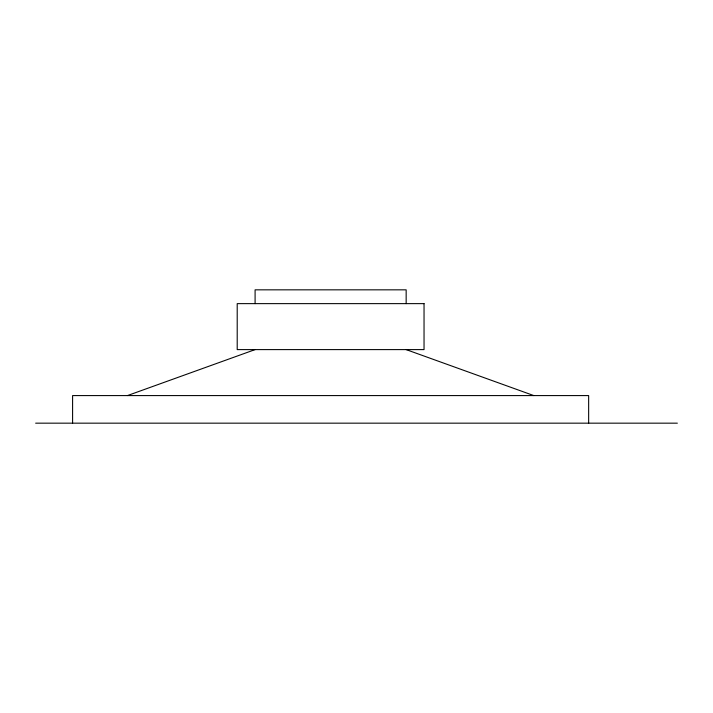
<?xml version="1.0" encoding="UTF-8"?>
<svg xmlns="http://www.w3.org/2000/svg" width="713" height="713" viewBox="0 0 713 713"><rect width="100%" height="100%" fill="white"/><g stroke="black" fill="none" stroke-linecap="round" stroke-linejoin="round"><path stroke-width="1.07" d="M127.44 395.581L255.094 349.602M35.65 423.166L677.35 423.166M406.16 349.602L533.805 395.581M588.653 423.166L588.653 395.581L72.592 395.581L72.592 423.166M406.16 303.631L406.16 289.834L255.094 289.834L255.094 303.631M424.039 303.631L237.206 303.631L237.206 349.602L424.039 349.602L424.039 303.631"/></g></svg>
